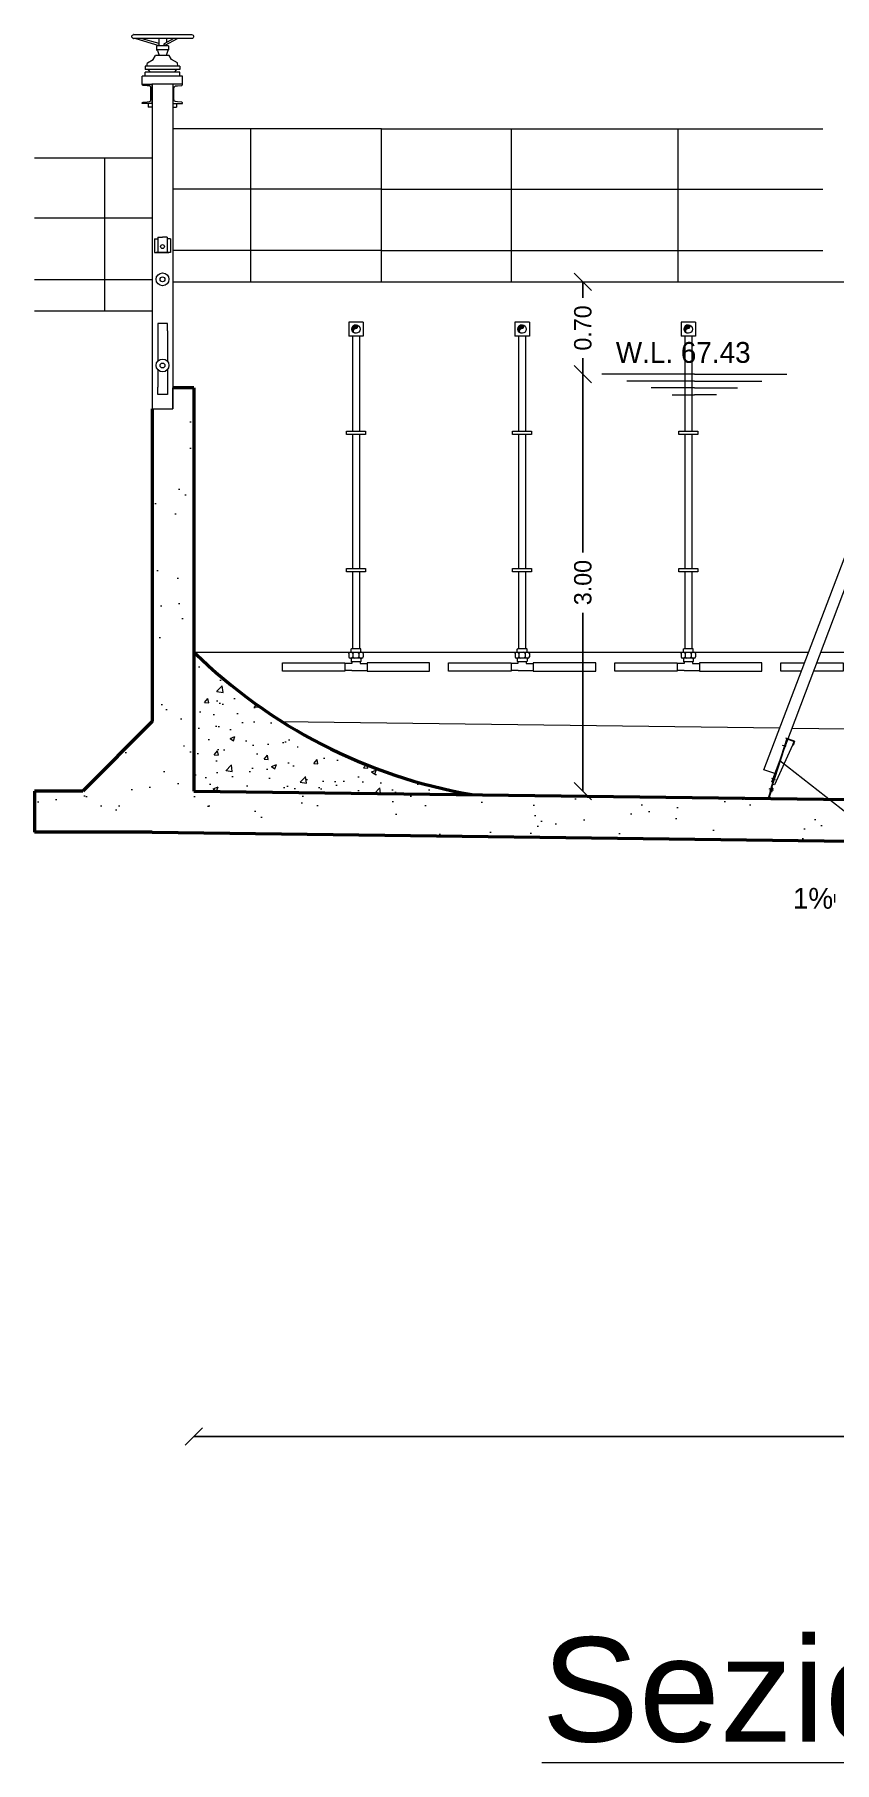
# Model space of a CAD drawing. Extents: x -2884 to -859, y 3232 to 5149.
# Drawn here: x -1436.3 to -1321.2, y 4720.7 to 4969.3 of the extents above; entities that cross this region are included whole.
import ezdxf
from ezdxf.enums import TextEntityAlignment as Align

# ---------------------------------------------------------------- set-up
doc = ezdxf.new("R2010")
doc.units = 0
doc.header["$MEASUREMENT"] = 0
doc.linetypes.add('DGN Style 2', pattern=[442.02713, 265.216278, -176.810852])
doc.layers.get('0').update_dxf_attribs({"linetype": 'CONTINUOUS', "lineweight": 15})
doc.layers.get('DEFPOINTS').update_dxf_attribs({"linetype": 'CONTINUOUS', "lineweight": 15})
for name, color, linetype, lineweight in [('Carroponte', 7, 'CONTINUOUS', 15), ('Muratura', 7, 'CONTINUOUS', 15), ('Paratoie', 7, 'CONTINUOUS', 15), ('Quote e scritte', 252, 'CONTINUOUS', 15), ('Ringhiera in primo piano', 96, 'CONTINUOUS', 15), ('Ringhiera in secondo piano', 90, 'CONTINUOUS', 15), ('Tubazioni', 130, 'CONTINUOUS', 15), ('Tubazioni nascoste', 4, 'DGN Style 2', 15)]:
    doc.layers.add(name, color=color, linetype=linetype, lineweight=lineweight)
doc.layers.add('Level 1', color=7, linetype='CONTINUOUS')
doc.layers.add('Level 63', color=7, linetype='CONTINUOUS')
doc.styles.add('Style-ENGINEERING', font='ENGINEERING.shx')
doc.dimstyles.new('SASA$0', dxfattribs={"dimtxt": 0.1, "dimasz": 0.1, "dimexe": 0.18, "dimexo": 0.0625, "dimgap": 0.1, "dimtad": 0, "dimzin": 0, "dimdsep": 46, "dimtxsty": 'Standard', "dimblk1": 'OBLIQUE', "dimblk2": 'OBLIQUE', "dimsah": 1, "dimcen": 0.09, "dimse1": 1, "dimse2": 1, "dimadec": 0, "dimazin": 0, "dimtfac": 1, "dimtdec": 4, "dimtofl": 0, "dimtmove": 0, "dimatfit": 3, "dimldrblk": 'OBLIQUE', "dimfxl": 1, "dimtolj": 1, "dimtzin": 0, "dimarcsym": 0})

# ---------------------------------------------------------------- blocks, each defined once
blk = doc.blocks.new('_OBLIQUE')
at = {"color": 0, "linetype": 'ByBlock'}
blk.add_line((-0.5, -0.5), (0.5, 0.5), dxfattribs=at)
blk = doc.blocks.new('*D45')
at = {"layer": 'DEFPOINTS', "color": 0, "linetype": 'Continuous', "transparency": 16777216}
for p in [(-1370.07, 4920.47), (-1370.07, 4860.47), (-1357.38, 4860.47)]:
    blk.add_point(p, dxfattribs=at)
at = {"layer": 'Quote e scritte', "color": 0, "linetype": 'Continuous', "lineweight": -2, "transparency": 16777216}
for p, q in [((-1357.38, 4920.47), (-1357.38, 4894.8)), ((-1357.38, 4860.47), (-1357.38, 4886.13))]:
    blk.add_line(p, q, dxfattribs=at)
at = {"layer": 'Quote e scritte', "color": 0, "linetype": 'Continuous', "lineweight": -2, "transparency": 16777216, "xscale": 2.5, "yscale": 2.5, "zscale": 2.5}
for p, rotation in [((-1357.38, 4920.47), 90), ((-1357.38, 4860.47), 270)]:
    blk.add_blockref('_OBLIQUE', p, dxfattribs=dict(at, rotation=rotation))
at = {"layer": 'Quote e scritte', "color": 0, "linetype": 'Continuous', "transparency": 16777216, "insert": (-1357.38, 4890.47), "char_height": 2.5, "attachment_point": 5, "rotation": 90}
blk.add_mtext('\\A1;3.00', dxfattribs=at)
blk = doc.blocks.new('*D46')
at = {"layer": 'DEFPOINTS', "color": 0, "linetype": 'Continuous', "transparency": 16777216}
for p in [(-1413.38, 4880.47), (-1413.38, 4860.47), (-1210.54, 4860.47)]:
    blk.add_point(p, dxfattribs=at)
at = {"layer": 'Quote e scritte', "color": 0, "linetype": 'Continuous', "lineweight": -2, "transparency": 16777216}
for p, q in [((-1210.54, 4880.47), (-1210.54, 4874.38)), ((-1210.54, 4860.47), (-1210.54, 4866.55))]:
    blk.add_line(p, q, dxfattribs=at)
at = {"layer": 'Quote e scritte', "color": 0, "linetype": 'Continuous', "lineweight": -2, "transparency": 16777216, "xscale": 2.5, "yscale": 2.5, "zscale": 2.5}
for p, rotation in [((-1210.54, 4880.47), 90), ((-1210.54, 4860.47), 270)]:
    blk.add_blockref('_OBLIQUE', p, dxfattribs=dict(at, rotation=rotation))
at = {"layer": 'Quote e scritte', "color": 0, "linetype": 'Continuous', "transparency": 16777216, "insert": (-1210.54, 4870.47), "char_height": 2.5, "attachment_point": 5, "rotation": 90}
blk.add_mtext('\\A1;1.00', dxfattribs=at)
blk = doc.blocks.new('*D47')
at = {"layer": 'DEFPOINTS', "color": 0, "linetype": 'Continuous', "transparency": 16777216}
for p in [(-1377.8, 4933.74), (-1357.38, 4933.74), (-1377.8, 4920.47)]:
    blk.add_point(p, dxfattribs=at)
at = {"layer": 'Quote e scritte', "color": 0, "linetype": 'Continuous', "lineweight": -2, "transparency": 16777216}
for p, q in [((-1357.38, 4933.74), (-1357.38, 4931.44)), ((-1357.38, 4920.47), (-1357.38, 4922.77))]:
    blk.add_line(p, q, dxfattribs=at)
at = {"layer": 'Quote e scritte', "color": 0, "linetype": 'Continuous', "lineweight": -2, "transparency": 16777216, "xscale": 2.5, "yscale": 2.5, "zscale": 2.5}
for p, rotation in [((-1357.38, 4933.74), 90), ((-1357.38, 4920.47), 270)]:
    blk.add_blockref('_OBLIQUE', p, dxfattribs=dict(at, rotation=rotation))
at = {"layer": 'Quote e scritte', "color": 0, "linetype": 'Continuous', "transparency": 16777216, "insert": (-1357.38, 4927.1), "char_height": 2.5, "attachment_point": 5, "rotation": 90}
blk.add_mtext('\\A1;0.70', dxfattribs=at)
blk = doc.blocks.new('*D50')
at = {"layer": 'DEFPOINTS', "color": 0, "linetype": 'Continuous', "transparency": 16777216}
for p in [(-1413.38, 4860.47), (-1173.38, 4800.47), (-1413.38, 4767.59)]:
    blk.add_point(p, dxfattribs=at)
at = {"layer": 'Quote e scritte', "color": 0, "linetype": 'Continuous', "lineweight": -2, "transparency": 16777216}
for p, q in [((-1413.38, 4767.59), (-1298.55, 4767.59)), ((-1173.38, 4767.59), (-1288.22, 4767.59))]:
    blk.add_line(p, q, dxfattribs=at)
at = {"layer": 'Quote e scritte', "color": 0, "linetype": 'Continuous', "lineweight": -2, "transparency": 16777216, "xscale": 2.5, "yscale": 2.5, "zscale": 2.5, "rotation": 180}
blk.add_blockref('_OBLIQUE', (-1413.38, 4767.59), dxfattribs=at)
at = {"layer": 'Quote e scritte', "color": 0, "linetype": 'Continuous', "lineweight": -2, "transparency": 16777216, "xscale": 2.5, "yscale": 2.5, "zscale": 2.5}
blk.add_blockref('_OBLIQUE', (-1173.38, 4767.59), dxfattribs=at)
at = {"layer": 'Quote e scritte', "color": 0, "linetype": 'Continuous', "transparency": 16777216, "insert": (-1293.38, 4767.59), "char_height": 2.5, "attachment_point": 5}
blk.add_mtext('\\A1;12.00', dxfattribs=at)
blk = doc.blocks.new('O1_1')
at = {"layer": 'Level 1', "linetype": 'Continuous', "lineweight": 0, "extrusion": (0, 0, -1)}
blk.add_hatch(color=7, dxfattribs=at).paths.add_polyline_path([(0, -5, 1), (0, 0, -1), (0, 5, -1)])
at = {"layer": 'Level 1', "color": 7, "linetype": 'Continuous', "lineweight": 0}
blk.add_arc((0, 0), 5, 90, 270, dxfattribs=at)

msp = doc.modelspace()

# ---------------------------------------------------------------- hatches: boundary and pattern name
at = {"layer": 'Muratura', "linetype": 'Continuous'}
h = msp.add_hatch(dxfattribs=at)
h.set_pattern_fill('AR-SAND', color=256, scale=5)
h.set_pattern_definition([(37.5, (38156.726, -60664.235), (-0.3149668, 9.63411885), [0, -7.6, 0, -8.5, 0, -8.125]), (7.5, (38156.726, -60664.235), (8.8488835, 14.1107303), [0, -4.1, 0, -6.85, 0, -2.625]), (327.5, (38150.576, -60664.235), (15.5707093, 0.0282953), [0, -2.5, 0, -9, 0, -11.75]), (317.5, (38150.576, -60664.235), (15.030633, 4.3883778), [0, -1.25, 0, -5.9, 0, -6.75])])
h.paths.add_polyline_path([(-1413.383, 4918.468), (-1416.383, 4918.468), (-1416.383, 4915.468), (-1419.383, 4915.468), (-1419.383, 4870.468), (-1429.383, 4860.468), (-1436.313, 4860.468), (-1436.313, 4854.54), (-1419.383, 4854.54), (-1373.383, 4853.951), (-1373.383, 4859.956), (-1413.383, 4860.468)])
h.paths.add_polyline_path([(-1296.687, 4858.974), (-1373.383, 4859.956), (-1373.383, 4853.951), (-1288.887, 4852.87)])
h.paths.add_polyline_path([(-1224.628, 4858.051), (-1296.687, 4858.974), (-1288.887, 4852.87), (-1228.117, 4852.093), (-1205.602, 4813.096), (-1197.498, 4811.059)])
h.paths.add_polyline_path([(-1197.498, 4811.059), (-1205.602, 4813.096), (-1194.847, 4794.468), (-1167.383, 4794.468), (-1167.383, 4860.468), (-1167.383, 4863.751), (-1173.383, 4857.283), (-1173.383, 4800.468), (-1191.383, 4800.468)])
h.paths.add_polyline_path([(-1167.383, 4918.468), (-1135.228, 4918.468), (-1135.228, 4924.468), (-1147.383, 4924.468), (-1147.383, 4920.468), (-1150.383, 4920.468), (-1150.383, 4920.823), (-1150.383, 4923.601), (-1150.383, 4924.468), (-1170.383, 4924.468), (-1170.383, 4920.468), (-1173.383, 4920.468), (-1173.383, 4874.294), (-1167.383, 4880.762)])
h.paths.add_polyline_path([(-1167.383, 4880.762), (-1173.383, 4874.294), (-1173.383, 4860.468), (-1173.383, 4857.283), (-1167.383, 4863.751)])
h = msp.add_hatch(dxfattribs=at)
h.set_pattern_fill('AR-CONC', color=256)
h.set_pattern_definition([(50, (38156.7257, -60664.235), (7.17260183, -0.62752135), [0.75, -8.25]), (355, (38156.726, -60664.235), (-1.38751334, 7.52192134), [0.6, -6.6]), (100.451444, (38157.3234, -60664.2875), (5.78508847, 6.8943999), [0.6374019, -7.0114211]), (46.1842, (38156.726, -60662.235), (10.6724133, -1.6551928), [1.125, -12.375]), (96.635635, (38157.615, -60662.373), (9.3466195, 9.741186), [0.9561034, -10.5171376]), (351.184164, (38156.726, -60662.235), (9.3466195, 9.741186), [0.9, -9.9]), (21, (38157.7257, -60662.735), (5.9690705, -4.0261889), [0.75, -8.25]), (326, (38157.726, -60662.735), (2.4331533, 7.25150045), [0.6, -6.6]), (71.451445, (38158.223, -60663.071), (8.40222377, 3.2253115), [0.6374019, -7.0114211]), (37.5, (38156.7257, -60664.2352), (0.12159855, 3.32893854), [0, -6.52, 0, -6.7, 0, -6.625]), (7.5, (38156.7257, -60664.2352), (2.63069537, 3.94411712), [0, -3.82, 0, -6.37, 0, -2.525]), (327.5, (38154.4957, -60664.2352), (5.33822436, -0.22554872), [0, -2.5, 0, -7.8, 0, -10.35]), (317.5, (38153.4957, -60664.235), (5.8318617, 1.00104982), [0, -3.25, 0, -5.18, 0, -7.35])])
h.paths.add_polyline_path([(-1413.383, 4880.468), (-1413.383, 4860.468), (-1373.383, 4859.956, -0.1511379)])

# ---------------------------------------------------------------- linework, layer by layer
at = {"layer": 'Carroponte'}
for p, q in [((-1331.318, 4863.528), (-1315.592, 4904.924)), ((-1330.2, 4861.789), (-1314.152, 4904.224)), ((-1326.918, 4867.668), (-1328.159, 4868.075)), ((-1327.958, 4867.928), (-1330.718, 4859.428)), ((-1328.018, 4868.028), (-1330.478, 4860.408)), ((-1327.198, 4867.048), (-1329.778, 4861.368)), ((-1328.698, 4867.088), (-1328.158, 4866.908)), ((-1327.018, 4867.608), (-1327.958, 4867.928)), ((-1327.018, 4867.608), (-1327.198, 4867.048)), ((-1327.018, 4867.608), (-1327.198, 4867.048)), ((-1327.118, 4867.008), (-1327.198, 4867.048)), ((-1326.918, 4867.668), (-1327.118, 4867.008)), ((-1329.739, 4863.009), (-1331.318, 4863.528)), ((-1330.138, 4860.928), (-1330.618, 4859.408)), ((-1329.958, 4860.548), (-1330.578, 4860.768)), ((-1330.238, 4862.328), (-1329.718, 4862.148)), ((-1330.058, 4860.908), (-1330.238, 4860.328)), ((-1330.058, 4860.908), (-1330.218, 4860.948)), ((-1330.058, 4861.748), (-1330.2, 4861.789)), ((-1330.058, 4861.748), (-1330.198, 4861.788)), ((-1329.778, 4861.368), (-1330.058, 4861.448)), ((-1330.418, 4860.388), (-1330.478, 4860.408)), ((-1330.238, 4860.328), (-1330.318, 4860.348))]:
    msp.add_line(p, q, dxfattribs=at)
at = {"layer": 'Level 1', "color": 7, "linetype": 'Continuous', "lineweight": 0, "extrusion": (0, 0, -1)}
for p, q in [((-1390.737, 4880.45), (-1390.737, 4880.885)), ((-1389.396, 4880.956), (-1390.669, 4880.956)), ((-1389.329, 4880.45), (-1389.329, 4880.884)), ((-1366.824, 4880.45), (-1366.824, 4880.885)), ((-1365.484, 4880.956), (-1366.757, 4880.956)), ((-1365.416, 4880.45), (-1365.416, 4880.884)), ((-1342.911, 4880.45), (-1342.911, 4880.885)), ((-1341.571, 4880.956), (-1342.844, 4880.956)), ((-1341.503, 4880.45), (-1341.504, 4880.884)), ((-1391.065, 4880.256), (-1391.065, 4879.785)), ((-1390.847, 4880.45), (-1389.181, 4880.45)), ((-1390.033, 4879.591), (-1390.847, 4879.591)), ((-1390.737, 4879.591), (-1390.737, 4879.156)), ((-1390.491, 4880.256), (-1390.699, 4880.45)), ((-1390.491, 4879.785), (-1390.681, 4879.591)), ((-1389.396, 4879.084), (-1390.669, 4879.084)), ((-1390.491, 4880.256), (-1390.311, 4880.45)), ((-1390.491, 4880.256), (-1390.491, 4879.785)), ((-1390.491, 4879.785), (-1390.261, 4879.591)), ((-1389.181, 4879.591), (-1390.033, 4879.591)), ((-1389.619, 4880.256), (-1389.827, 4880.45)), ((-1389.619, 4879.785), (-1389.809, 4879.591)), ((-1389.619, 4880.256), (-1389.44, 4880.45)), ((-1389.619, 4880.256), (-1389.619, 4879.785)), ((-1389.619, 4879.785), (-1389.39, 4879.591)), ((-1389.329, 4879.591), (-1389.329, 4879.157)), ((-1389.001, 4880.256), (-1389.001, 4879.785)), ((-1367.152, 4880.256), (-1367.152, 4879.785)), ((-1366.934, 4880.45), (-1365.268, 4880.45)), ((-1366.12, 4879.591), (-1366.934, 4879.591)), ((-1366.824, 4879.591), (-1366.824, 4879.156)), ((-1366.578, 4880.256), (-1366.786, 4880.45)), ((-1366.578, 4879.785), (-1366.768, 4879.591)), ((-1365.484, 4879.084), (-1366.757, 4879.084)), ((-1366.578, 4880.256), (-1366.398, 4880.45)), ((-1366.578, 4880.256), (-1366.578, 4879.785)), ((-1366.578, 4879.785), (-1366.349, 4879.591)), ((-1365.268, 4879.591), (-1366.12, 4879.591)), ((-1365.706, 4880.256), (-1365.915, 4880.45)), ((-1365.706, 4879.785), (-1365.897, 4879.591)), ((-1365.706, 4880.256), (-1365.527, 4880.45)), ((-1365.706, 4880.256), (-1365.706, 4879.785)), ((-1365.706, 4879.785), (-1365.477, 4879.591)), ((-1365.416, 4879.591), (-1365.416, 4879.157)), ((-1365.088, 4880.256), (-1365.088, 4879.785)), ((-1343.239, 4880.256), (-1343.239, 4879.785)), ((-1343.022, 4880.45), (-1341.355, 4880.45)), ((-1342.207, 4879.591), (-1343.022, 4879.591)), ((-1342.911, 4879.591), (-1342.911, 4879.156)), ((-1342.665, 4880.256), (-1342.873, 4880.45)), ((-1342.665, 4879.785), (-1342.855, 4879.591)), ((-1341.571, 4879.084), (-1342.844, 4879.084)), ((-1342.665, 4880.256), (-1342.485, 4880.45)), ((-1342.665, 4880.256), (-1342.665, 4879.785)), ((-1342.665, 4879.785), (-1342.436, 4879.591)), ((-1341.355, 4879.591), (-1342.207, 4879.591)), ((-1341.794, 4880.256), (-1342.002, 4880.45)), ((-1341.794, 4879.785), (-1341.984, 4879.591)), ((-1341.794, 4880.256), (-1341.614, 4880.45)), ((-1341.794, 4880.256), (-1341.794, 4879.785)), ((-1341.794, 4879.785), (-1341.565, 4879.591)), ((-1341.503, 4879.591), (-1341.504, 4879.157)), ((-1341.175, 4880.256), (-1341.175, 4879.785))]:
    msp.add_line(p, q, dxfattribs=at)
for centre, major_axis, ratio, start_param, end_param in [((-1390.669, 4880.884), (0, 0.0727), 0.9265884, -1.5528284, 0), ((-1366.757, 4880.884), (0, 0.0727), 0.9265884, -1.5528284, 0), ((-1342.844, 4880.884), (0, 0.0727), 0.9265884, -1.5528284, 0), ((-1390.847, 4880.256), (-0.218, 0), 0.8913671, 0, 1.5707963), ((-1389.396, 4879.157), (0, -0.0727), 0.9265884, -1.5704107, 0), ((-1366.934, 4880.256), (-0.218, 0), 0.8913671, 0, 1.5707963), ((-1365.484, 4879.157), (0, -0.0727), 0.9265884, -1.5704107, 0), ((-1343.022, 4880.256), (-0.218, 0), 0.8913671, 0, 1.5707963), ((-1341.571, 4879.157), (0, -0.0727), 0.9265884, -1.5704107, 0)]:
    msp.add_ellipse(centre, major_axis=major_axis, ratio=ratio, start_param=start_param, end_param=end_param, dxfattribs=at)
at = {"layer": 'Level 1', "color": 7, "linetype": 'Continuous', "lineweight": 0}
for centre, major_axis, ratio, start_param, end_param in [((-1389.396, 4880.884), (0, 0.0727), 0.9265884, -1.5704107, 0), ((-1365.484, 4880.884), (0, 0.0727), 0.9265884, -1.5704107, 0), ((-1341.571, 4880.884), (0, 0.0727), 0.9265884, -1.5704107, 0), ((-1390.847, 4879.785), (-0.218, 0), 0.8913671, 0, 1.5707963), ((-1390.669, 4879.157), (0, -0.0727), 0.9265884, -1.5528294, 0), ((-1389.181, 4880.256), (0, 0.194), 0.9265884, -1.5707963, 0), ((-1389.181, 4879.785), (0, -0.194), 0.9265884, 0, 1.5707963), ((-1366.934, 4879.785), (-0.218, 0), 0.8913671, 0, 1.5707963), ((-1366.757, 4879.157), (0, -0.0727), 0.9265884, -1.5528294, 0), ((-1365.268, 4880.256), (0, 0.194), 0.9265884, -1.5707963, 0), ((-1365.268, 4879.785), (0, -0.194), 0.9265884, 0, 1.5707963), ((-1343.022, 4879.785), (-0.218, 0), 0.8913671, 0, 1.5707963), ((-1342.844, 4879.157), (0, -0.0727), 0.9265884, -1.5528294, 0), ((-1341.355, 4880.256), (0, 0.194), 0.9265884, -1.5707963, 0), ((-1341.355, 4879.785), (0, -0.194), 0.9265884, 0, 1.5707963)]:
    msp.add_ellipse(centre, major_axis=major_axis, ratio=ratio, start_param=start_param, end_param=end_param, dxfattribs=at)
at = {"layer": 'Level 63', "color": 7, "linetype": 'Continuous', "lineweight": 0}
msp.add_line((-1330.618, 4859.408), (-1330.718, 4859.428), dxfattribs=at)
at = {"layer": 'Muratura', "linetype": 'Continuous'}
for p, q in [((-1416.383, 4933.74), (-1188.179, 4933.74)), ((-1419.383, 4929.542), (-1436.313, 4929.542)), ((-1416.383, 4915.468), (-1416.383, 4918.468)), ((-1419.383, 4915.468), (-1416.383, 4915.468)), ((-1413.383, 4880.468), (-1390.737, 4880.468)), ((-1389.329, 4880.468), (-1366.824, 4880.468)), ((-1365.416, 4880.468), (-1342.911, 4880.468)), ((-1341.503, 4880.468), (-1324.883, 4880.468)), ((-1323.136, 4880.468), (-1318.998, 4880.468)), ((-1413.383, 4860.468), (-1413.383, 4870.468)), ((-1400.694, 4870.468), (-1329.03, 4869.55)), ((-1327.273, 4869.528), (-1301.331, 4869.196))]:
    msp.add_line(p, q, dxfattribs=at)
at = {"layer": 'Muratura', "linetype": 'Continuous', "lineweight": 50}
for p, q in [((-1413.383, 4918.468), (-1416.383, 4918.468)), ((-1413.383, 4918.468), (-1413.383, 4860.468)), ((-1419.383, 4915.468), (-1419.383, 4870.468)), ((-1419.383, 4870.468), (-1429.383, 4860.468)), ((-1429.383, 4860.468), (-1436.313, 4860.468)), ((-1436.313, 4860.468), (-1436.313, 4854.54)), ((-1413.383, 4860.468), (-1224.628, 4858.051)), ((-1419.383, 4854.54), (-1436.313, 4854.54)), ((-1419.383, 4854.54), (-1228.117, 4852.093))]:
    msp.add_line(p, q, dxfattribs=at)
msp.add_arc((-1360.228, 4934.865), 76.056, 225.66203, 260.0401, dxfattribs=at)
at = {"layer": 'Paratoie'}
for p, q in [((-1421.739, 4968.765), (-1418.434, 4967.765)), ((-1420.878, 4968.765), (-1418.434, 4968.07)), ((-1417.017, 4967.682), (-1418.739, 4967.682)), ((-1418.739, 4967.682), (-1418.739, 4967.126)), ((-1418.434, 4968.765), (-1418.434, 4967.682)), ((-1417.628, 4968.043), (-1416.295, 4968.765)), ((-1417.489, 4967.793), (-1415.712, 4968.765)), ((-1417.323, 4968.765), (-1417.323, 4968.209)), ((-1417.323, 4967.876), (-1417.323, 4967.682)), ((-1417.017, 4967.682), (-1417.017, 4967.404)), ((-1417.017, 4967.682), (-1417.017, 4967.126)), ((-1420.133, 4964.793), (-1420.049, 4965.265)), ((-1420.049, 4965.265), (-1419.244, 4965.709)), ((-1419.244, 4965.709), (-1418.883, 4966.32)), ((-1416.938, 4966.32), (-1418.883, 4966.32)), ((-1418.739, 4967.126), (-1418.628, 4967.043)), ((-1417.017, 4967.126), (-1418.739, 4967.126)), ((-1418.628, 4967.043), (-1418.378, 4966.32)), ((-1417.378, 4966.32), (-1418.378, 4966.32)), ((-1417.128, 4967.043), (-1417.378, 4966.32)), ((-1417.017, 4967.126), (-1417.128, 4967.043)), ((-1416.577, 4965.709), (-1416.938, 4966.32)), ((-1415.744, 4965.265), (-1416.577, 4965.709)), ((-1415.688, 4964.793), (-1415.744, 4965.265)), ((-1420.799, 4962.201), (-1420.799, 4963.348)), ((-1415.022, 4963.348), (-1420.799, 4963.348)), ((-1420.411, 4964.793), (-1420.411, 4964.293)), ((-1415.411, 4964.793), (-1420.411, 4964.793)), ((-1415.411, 4964.293), (-1420.411, 4964.293)), ((-1415.411, 4963.904), (-1420.411, 4963.904)), ((-1420.411, 4963.348), (-1420.411, 4963.904)), ((-1415.411, 4963.348), (-1420.411, 4963.348)), ((-1419.633, 4963.904), (-1419.966, 4964.293)), ((-1416.161, 4963.904), (-1419.633, 4963.904)), ((-1416.161, 4963.904), (-1415.827, 4964.293)), ((-1415.411, 4964.793), (-1415.411, 4964.293)), ((-1415.411, 4963.348), (-1415.411, 4963.904)), ((-1415.022, 4962.201), (-1415.022, 4963.348)), ((-1416.411, 4962.201), (-1419.411, 4962.201)), ((-1419.383, 4962.201), (-1419.383, 4918.601)), ((-1419.966, 4959.423), (-1419.966, 4958.868)), ((-1419.411, 4958.868), (-1419.966, 4958.868)), ((-1416.411, 4958.868), (-1415.855, 4958.868)), ((-1416.383, 4959.423), (-1416.383, 4915.468)), ((-1415.855, 4959.423), (-1415.855, 4958.868)), ((-1418.577, 4940.146), (-1418.577, 4937.979)), ((-1418.577, 4940.146), (-1417.889, 4940.146)), ((-1417.2, 4940.146), (-1417.889, 4940.146)), ((-1417.2, 4940.146), (-1417.2, 4937.979)), ((-1419.022, 4939.923), (-1418.577, 4939.923)), ((-1419.022, 4939.923), (-1419.022, 4939.701)), ((-1419.022, 4939.701), (-1419.022, 4937.979)), ((-1419.022, 4937.979), (-1417.889, 4937.979)), ((-1417.889, 4937.979), (-1418.799, 4937.979)), ((-1416.756, 4937.979), (-1417.889, 4937.979)), ((-1417.889, 4937.979), (-1416.978, 4937.979)), ((-1416.756, 4939.923), (-1417.2, 4939.923)), ((-1416.756, 4939.923), (-1416.756, 4939.701)), ((-1416.756, 4939.701), (-1416.756, 4937.979)), ((-1417.188, 4927.757), (-1418.577, 4927.757)), ((-1418.577, 4927.757), (-1418.577, 4926.701)), ((-1417.188, 4926.701), (-1417.188, 4927.757)), ((-1418.577, 4926.701), (-1418.577, 4922.295)), ((-1417.188, 4926.701), (-1417.188, 4922.295)), ((-1418.577, 4921.102), (-1418.577, 4918.601)), ((-1417.188, 4921.116), (-1417.188, 4918.601)), ((-1419.383, 4918.601), (-1419.383, 4915.823)), ((-1418.577, 4917.545), (-1418.577, 4918.601)), ((-1417.188, 4918.601), (-1417.188, 4917.545)), ((-1419.383, 4915.823), (-1419.383, 4915.468)), ((-1419.383, 4915.468), (-1416.383, 4915.468)), ((-1417.188, 4917.545), (-1418.577, 4917.545))]:
    msp.add_line(p, q, dxfattribs=at)
at = {"layer": 'Paratoie', "flags": 128}
for points in [[(-1413.699, 4969.308, -1), (-1413.699, 4968.752), (-1413.712, 4968.765), (-1422.045, 4968.765), (-1422.032, 4968.752, -1), (-1422.032, 4969.308), (-1422.045, 4969.32), (-1413.712, 4969.32), (-1413.712, 4969.32)], [(-1419.577, 4960.812), (-1419.577, 4961.701), (-1419.569, 4961.692, 0.3909716), (-1419.786, 4961.928), (-1419.799, 4961.923), (-1420.105, 4961.951), (-1420.688, 4962.007), (-1420.676, 4961.999, -0.3909716), (-1420.791, 4962.123), (-1420.799, 4962.118), (-1420.799, 4962.201), (-1419.411, 4962.201), (-1419.411, 4959.423), (-1420.799, 4959.423), (-1420.799, 4959.479), (-1420.791, 4959.476, -0.3909716), (-1420.676, 4959.6), (-1420.688, 4959.59), (-1420.105, 4959.646), (-1419.799, 4959.673), (-1419.786, 4959.672, 0.3909716), (-1419.569, 4959.907), (-1419.577, 4959.896)], [(-1416.244, 4960.812), (-1416.244, 4961.701), (-1416.236, 4961.692, -0.3909716), (-1416.018, 4961.928), (-1416.022, 4961.923), (-1415.716, 4961.951), (-1415.133, 4962.007), (-1415.128, 4961.999, 0.3909716), (-1415.013, 4962.123), (-1415.022, 4962.118), (-1415.022, 4962.201), (-1416.411, 4962.201), (-1416.411, 4959.423), (-1415.022, 4959.423), (-1415.022, 4959.479), (-1415.013, 4959.476, 0.3909716), (-1415.128, 4959.6), (-1415.133, 4959.59), (-1415.716, 4959.646), (-1416.022, 4959.673), (-1416.018, 4959.672, -0.3909716), (-1416.236, 4959.907), (-1416.244, 4959.896)]]:
    msp.add_lwpolyline(points, format="xyb", close=True, dxfattribs=at)
at = {"layer": 'Paratoie'}
for centre, radius in [((-1417.889, 4938.811), 0.278), ((-1417.889, 4934.101), 0.917), ((-1417.889, 4934.101), 0.347), ((-1417.889, 4921.707), 0.917), ((-1417.889, 4921.707), 0.347)]:
    msp.add_circle(centre, radius, dxfattribs=at)
at = {"layer": 'Paratoie', "extrusion": (0, 0, -1)}
msp.add_arc((1417.555, 4967.914), 0.139, 241.53924, 61.53924, dxfattribs=at)
at = {"layer": 'Quote e scritte'}
for p, q in [((-1341.334, 4920.468), (-1354.67, 4920.468)), ((-1341.334, 4920.468), (-1327.998, 4920.468)), ((-1341.334, 4919.468), (-1351.051, 4919.468)), ((-1341.334, 4918.468), (-1347.546, 4918.468)), ((-1341.334, 4919.468), (-1331.617, 4919.468)), ((-1341.334, 4918.468), (-1335.122, 4918.468)), ((-1344.534, 4917.468), (-1341.334, 4917.468)), ((-1338.134, 4917.468), (-1341.334, 4917.468))]:
    msp.add_line(p, q, dxfattribs=at)
at = {"layer": 'Quote e scritte', "linetype": 'Continuous'}
msp.add_line((-1291.982, 4835.82), (-1329.052, 4864.826), dxfattribs=at)
msp.add_arc((-1228.117, 4844.448), 93.058, 179.26699, 180, dxfattribs=at)
at = {"layer": 'Ringhiera in primo piano'}
for p, q in [((-1386.383, 4955.74), (-1322.857, 4955.74)), ((-1386.383, 4933.74), (-1386.383, 4955.74)), ((-1367.656, 4933.74), (-1367.656, 4955.74)), ((-1343.656, 4933.74), (-1343.656, 4955.74)), ((-1386.383, 4947.092), (-1322.857, 4947.092)), ((-1386.383, 4938.248), (-1322.857, 4938.248))]:
    msp.add_line(p, q, dxfattribs=at)
at = {"layer": 'Ringhiera in secondo piano'}
for p, q in [((-1386.383, 4955.74), (-1416.383, 4955.74)), ((-1405.173, 4933.74), (-1405.173, 4955.74)), ((-1419.383, 4951.542), (-1436.313, 4951.542)), ((-1426.181, 4929.542), (-1426.181, 4951.542)), ((-1386.383, 4947.092), (-1416.383, 4947.092)), ((-1419.383, 4942.895), (-1436.313, 4942.895)), ((-1386.383, 4938.248), (-1416.383, 4938.248)), ((-1419.383, 4934.051), (-1436.313, 4934.051))]:
    msp.add_line(p, q, dxfattribs=at)
at = {"layer": 'Tubazioni'}
for p, q in [((-1388.998, 4927.952), (-1391.079, 4927.952)), ((-1391.079, 4927.952), (-1391.079, 4925.929)), ((-1388.998, 4927.952), (-1388.998, 4925.929)), ((-1365.086, 4927.952), (-1367.166, 4927.952)), ((-1367.166, 4927.952), (-1367.166, 4925.929)), ((-1365.086, 4927.952), (-1365.086, 4925.929)), ((-1341.173, 4927.952), (-1343.254, 4927.952)), ((-1343.254, 4927.952), (-1343.254, 4925.929)), ((-1341.173, 4927.952), (-1341.173, 4925.929)), ((-1388.998, 4925.929), (-1391.079, 4925.929)), ((-1390.539, 4925.929), (-1390.539, 4912.27)), ((-1389.539, 4925.929), (-1389.539, 4912.27)), ((-1365.086, 4925.929), (-1367.166, 4925.929)), ((-1366.626, 4925.929), (-1366.626, 4912.27)), ((-1365.626, 4925.929), (-1365.626, 4912.27)), ((-1341.173, 4925.929), (-1343.254, 4925.929)), ((-1342.713, 4925.929), (-1342.713, 4912.27)), ((-1341.713, 4925.929), (-1341.713, 4912.27)), ((-1390.539, 4911.791), (-1390.539, 4892.491)), ((-1389.539, 4911.791), (-1389.539, 4892.491)), ((-1366.626, 4911.791), (-1366.626, 4892.491)), ((-1365.626, 4911.791), (-1365.626, 4892.491)), ((-1342.713, 4911.791), (-1342.713, 4892.491)), ((-1341.713, 4911.791), (-1341.713, 4892.491)), ((-1390.539, 4892.011), (-1390.539, 4880.956)), ((-1389.539, 4892.011), (-1389.539, 4880.956)), ((-1366.626, 4892.011), (-1366.626, 4880.956)), ((-1365.626, 4892.011), (-1365.626, 4880.956)), ((-1342.713, 4892.011), (-1342.713, 4880.956)), ((-1341.713, 4892.011), (-1341.713, 4880.956)), ((-1390.639, 4879.084), (-1390.639, 4878.834)), ((-1389.439, 4879.084), (-1389.439, 4878.834)), ((-1366.726, 4879.084), (-1366.726, 4878.834)), ((-1365.526, 4879.084), (-1365.526, 4878.834)), ((-1342.813, 4879.084), (-1342.813, 4878.834)), ((-1341.613, 4879.084), (-1341.613, 4878.834))]:
    msp.add_line(p, q, dxfattribs=at)
at = {"layer": 'Tubazioni', "linetype": 'Continuous'}
for points in [[(-1391.409, 4912.27), (-1388.668, 4912.27), (-1388.668, 4911.791), (-1391.409, 4911.791)], [(-1367.497, 4912.27), (-1364.755, 4912.27), (-1364.755, 4911.791), (-1367.497, 4911.791)], [(-1343.584, 4912.27), (-1340.843, 4912.27), (-1340.843, 4911.791), (-1343.584, 4911.791)], [(-1391.409, 4892.491), (-1388.668, 4892.491), (-1388.668, 4892.011), (-1391.409, 4892.011)], [(-1367.497, 4892.491), (-1364.755, 4892.491), (-1364.755, 4892.011), (-1367.497, 4892.011)], [(-1343.584, 4892.491), (-1340.843, 4892.491), (-1340.843, 4892.011), (-1343.584, 4892.011)]]:
    msp.add_lwpolyline(points, close=True, dxfattribs=at)
at = {"layer": 'Tubazioni'}
for centre in [(-1390.039, 4926.94), (-1366.126, 4926.94), (-1342.213, 4926.94)]:
    msp.add_circle(centre, 0.6, dxfattribs=at)
at = {"layer": 'Tubazioni nascoste', "linetype": 'Continuous'}
for p, q in [((-1390.639, 4878.834), (-1391.627, 4878.834)), ((-1389.439, 4878.834), (-1388.439, 4878.834)), ((-1366.726, 4878.834), (-1367.714, 4878.834)), ((-1365.526, 4878.834), (-1364.526, 4878.834)), ((-1342.813, 4878.834), (-1343.802, 4878.834)), ((-1341.613, 4878.834), (-1340.613, 4878.834)), ((-1390.627, 4877.834), (-1391.627, 4877.834)), ((-1390.627, 4877.834), (-1388.439, 4877.834)), ((-1366.714, 4877.834), (-1367.714, 4877.834)), ((-1366.714, 4877.834), (-1364.526, 4877.834)), ((-1342.802, 4877.834), (-1343.802, 4877.834)), ((-1342.802, 4877.834), (-1340.613, 4877.834))]:
    msp.add_line(p, q, dxfattribs=at)
for points in [[(-1391.627, 4877.734), (-1400.627, 4877.734), (-1400.627, 4878.934), (-1391.627, 4878.934)], [(-1388.439, 4877.734), (-1379.439, 4877.734), (-1379.439, 4878.934), (-1388.439, 4878.934)], [(-1367.714, 4877.734), (-1376.714, 4877.734), (-1376.714, 4878.934), (-1367.714, 4878.934)], [(-1364.526, 4877.734), (-1355.526, 4877.734), (-1355.526, 4878.934), (-1364.526, 4878.934)], [(-1343.802, 4877.734), (-1352.802, 4877.734), (-1352.802, 4878.934), (-1343.802, 4878.934)], [(-1340.613, 4877.734), (-1331.613, 4877.734), (-1331.613, 4878.934), (-1340.613, 4878.934)]]:
    msp.add_lwpolyline(points, close=True, dxfattribs=at)
for points in [[(-1325.921, 4877.734), (-1328.889, 4877.734), (-1328.889, 4878.934), (-1325.465, 4878.934)], [(-1323.716, 4878.934), (-1319.889, 4878.934), (-1319.889, 4877.734), (-1324.17, 4877.734)]]:
    msp.add_lwpolyline(points, dxfattribs=at)

# ---------------------------------------------------------------- block references
at = {"layer": 'Tubazioni', "extrusion": (0, 0, -1), "xscale": -0.12, "yscale": 0.12, "zscale": 0.12}
for p in [(1390.039, 4926.94), (1366.126, 4926.94), (1342.213, 4926.94)]:
    msp.add_blockref('O1_1', p, dxfattribs=at)

# ---------------------------------------------------------------- texts
at = {"layer": 'Quote e scritte', "style": 'Style-ENGINEERING'}
for s, p in [('W.L. 67.43', (-1352.637, 4923.584)), ('1%%%', (-1327.152, 4845.035))]:
    msp.add_text(s, height=3, dxfattribs=at).set_placement(p, align=Align.MIDDLE_LEFT)
at = {"layer": 'Quote e scritte', "linetype": 'Continuous', "insert": (-1363.295, 4738.698), "char_height": 15, "attachment_point": 1}
msp.add_mtext_dynamic_manual_height_columns('{\\fArial|b0|i0|c0|p34;\\LSezione A-A}', width=311.41602, gutter_width=5, heights=[0], dxfattribs=at)

# ---------------------------------------------------------------- dimensions: what is measured, and where the dimension line sits
at = {"layer": 'Quote e scritte', "linetype": 'Continuous'}
for base, p1, p2, override, picture, middle in [((-1357.378, 4933.74), (-1377.799, 4920.468), (-1377.799, 4933.74), {"dimtxt": 2.5, "dimasz": 2.5, "dimgap": 1, "dimlfac": 0.05, "dimrnd": 0.1, "dimblk1": 'OBLIQUE'}, '*D47', (-1357.378, 4927.104)), ((-1357.378, 4860.468), (-1370.067, 4920.468), (-1370.067, 4860.468), {"dimtxt": 2.5, "dimasz": 2.5, "dimgap": 1, "dimlfac": 0.05, "dimblk1": 'OBLIQUE'}, '*D45', (-1357.378, 4890.468)), ((-1210.545, 4860.468), (-1413.383, 4880.468), (-1413.383, 4860.468), {"dimtxt": 2.5, "dimasz": 2.5, "dimgap": 1, "dimlfac": 0.05, "dimblk1": 'OBLIQUE'}, '*D46', (-1210.545, 4870.468))]:
    dim = msp.add_linear_dim(base=base, p1=p1, p2=p2, angle=90, dimstyle='SASA$0', override=override, dxfattribs=at)
    dim.commit()
    dim.dimension.update_dxf_attribs({"geometry": picture, "text_midpoint": middle})
dim = msp.add_linear_dim(base=(-1413.383, 4767.588), p1=(-1173.383, 4800.468), p2=(-1413.383, 4860.468), dimstyle='SASA$0', override={"dimtxt": 2.5, "dimasz": 2.5, "dimgap": 1, "dimlfac": 0.05, "dimblk1": 'OBLIQUE'}, dxfattribs=at)
dim.commit()
dim.dimension.update_dxf_attribs({"geometry": '*D50', "text_midpoint": (-1293.383, 4767.588)})

doc.saveas('drawing.dxf')
